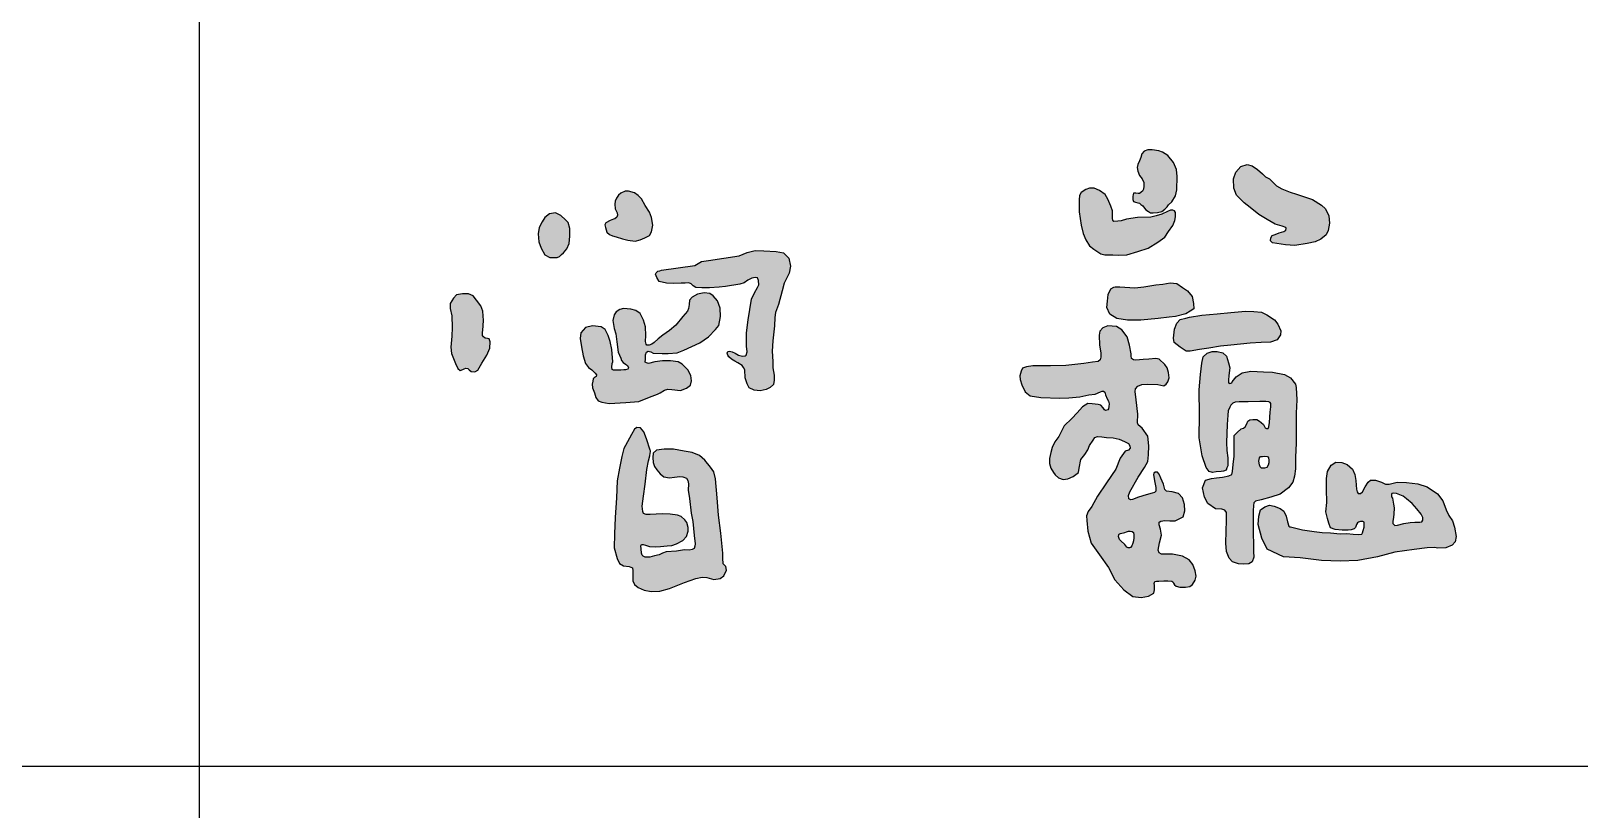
# Model space of a CAD drawing. Extents: x -427546 to -314919, y 698702 to 968782.
# Drawn here: x -356256 to -354323, y 902993 to 903964 of the extents above; entities that cross this region are included whole.
import ezdxf

# ---------------------------------------------------------------- set-up
doc = ezdxf.new("R2010")
doc.units = 0
doc.header["$LTSCALE"] = 1000
doc.header["$MEASUREMENT"] = 0
doc.layers.get('0').update_dxf_attribs({"linetype": 'CONTINUOUS'})
doc.layers.add('PUB_TITLE', color=4, linetype='CONTINUOUS')

msp = doc.modelspace()

# ---------------------------------------------------------------- hatches: boundary and pattern name
h = msp.add_hatch(color=7)
h.paths.add_polyline_path([(-354640, 903741.9), (-354644.7, 903746.5), (-354656, 903753.9), (-354666, 903757), (-354675.9, 903760.4), (-354684.1, 903762.9), (-354694.3, 903767.1), (-354701.2, 903770.9), (-354710, 903779.4), (-354715, 903781.9), (-354718.7, 903785.6), (-354724.7, 903791.3), (-354731.6, 903795.9), (-354737.6, 903797.4), (-354745.4, 903795), (-354752, 903788), (-354754.7, 903779.6), (-354754.3, 903768.1), (-354750.9, 903759.3), (-354741.5, 903749.6), (-354733.9, 903743.9), (-354723.1, 903735.1), (-354712.8, 903728.6), (-354702.9, 903723.1), (-354693.9, 903720.4), (-354689.5, 903718.9), (-354689, 903717.5), (-354689.4, 903715.4), (-354692, 903713.8), (-354697.6, 903712), (-354702.8, 903710.1), (-354706.4, 903708.8), (-354708.3, 903705.7), (-354708.4, 903702.2), (-354706.1, 903699.6), (-354700.6, 903698.9), (-354689.9, 903697.2), (-354678.3, 903696.3), (-354662.7, 903698.7), (-354652.9, 903701), (-354645.8, 903704.1), (-354638.9, 903709.6), (-354636.6, 903714.9), (-354634.9, 903724.1), (-354635.7, 903733.2)])
h.paths.add_polyline_path([(-354835.7, 903713.9), (-354830.6, 903721.5), (-354827.9, 903727.4), (-354827.1, 903732.3), (-354827.3, 903737.4), (-354828.5, 903739.4), (-354830.3, 903740.5), (-354833.4, 903740.6), (-354837.3, 903738.8), (-354844.3, 903735.6), (-354851.4, 903733.4), (-354858, 903731.9), (-354874.6, 903731.4), (-354888.5, 903729.2), (-354895.1, 903727.1), (-354899.1, 903726.5), (-354904.3, 903726.3), (-354905.4, 903727.8), (-354905.8, 903730), (-354905.8, 903732.1), (-354905.7, 903739.5), (-354907.9, 903745.6), (-354911.5, 903754.2), (-354914.8, 903759.8), (-354922.1, 903764.8), (-354928.6, 903768.1), (-354934.6, 903768.1), (-354938.9, 903766.4), (-354944.9, 903762.5), (-354947.1, 903758.8), (-354947.5, 903753.4), (-354947.4, 903738.4), (-354946.3, 903730.1), (-354944.9, 903721.7), (-354942.5, 903711.4), (-354939.2, 903703.4), (-354934.6, 903696), (-354929.1, 903691.8), (-354920.4, 903685.8), (-354915.3, 903684.5), (-354905.4, 903684.5), (-354898.2, 903684.1), (-354888, 903684.6), (-354874.2, 903688.7), (-354861.1, 903693), (-354849.3, 903700.3), (-354840.5, 903706.7)])
h.paths.add_polyline_path([(-354825.6, 903766), (-354825, 903782.6), (-354825.8, 903791.3), (-354829.6, 903799.9), (-354836.9, 903808.6), (-354843.5, 903812.8), (-354847.9, 903814.7), (-354856.4, 903815.9), (-354861.5, 903815.7), (-354866.4, 903814.1), (-354869, 903810.7), (-354870.3, 903806.2), (-354872, 903801.9), (-354874.3, 903797.4), (-354875, 903793.8), (-354874.2, 903789.2), (-354871.9, 903783.9), (-354868.9, 903779.4), (-354866.9, 903775), (-354866.5, 903770.3), (-354867.3, 903766.6), (-354868.5, 903764.2), (-354872.1, 903761.2), (-354873.8, 903761.2), (-354876.6, 903761.7), (-354879.6, 903761.5), (-354879.9, 903760), (-354880.5, 903757.4), (-354880.3, 903753.6), (-354879.4, 903751.2), (-354876.9, 903750.4), (-354874.2, 903749.6), (-354872, 903749), (-354870.3, 903747.7), (-354868, 903745.7), (-354865.9, 903743), (-354864.2, 903740.7), (-354860.9, 903738.6), (-354858.4, 903737.1), (-354855, 903737.1), (-354849.7, 903737.5), (-354844.4, 903738.6), (-354840.6, 903741.6), (-354837.6, 903744.6), (-354836.1, 903746.9), (-354831.9, 903750.7), (-354827, 903758.5)])
h.paths.add_polyline_path([(-354699.2, 903598.3), (-354703.5, 903603.6), (-354713.2, 903609.7), (-354719.7, 903613), (-354729.2, 903614.1), (-354739.8, 903614.5), (-354758, 903612.7), (-354775, 903610.9), (-354794.3, 903609.5), (-354809.5, 903606.9), (-354814.4, 903605.5), (-354821.4, 903603.9), (-354825.5, 903599.3), (-354828.6, 903591.8), (-354829.8, 903580.8), (-354828.8, 903575.1), (-354821.4, 903569.3), (-354814, 903564.6), (-354808.7, 903564.2), (-354797.1, 903566.3), (-354785.7, 903568.2), (-354770.9, 903570.8), (-354758.2, 903571.9), (-354733.9, 903574.2), (-354720.3, 903575.1), (-354708.6, 903575.8), (-354700.2, 903578.5), (-354696, 903584.7), (-354695.6, 903589.6)])
h.paths.add_polyline_path([(-354806.3, 903632.8), (-354812.3, 903639.8), (-354818.5, 903643.9), (-354825.7, 903648.8), (-354833.9, 903649.8), (-354843, 903648), (-354851.7, 903647.3), (-354866.7, 903644.7), (-354878.1, 903643.4), (-354896.7, 903644.8), (-354902.3, 903644.7), (-354904.1, 903644.2), (-354908, 903642.4), (-354911.3, 903635.2), (-354912.1, 903626.7), (-354912.9, 903618.9), (-354909.3, 903610.4), (-354900.5, 903605), (-354887.1, 903602.9), (-354870.3, 903603.2), (-354848.7, 903605), (-354835.2, 903606.8), (-354827, 903607.6), (-354814.1, 903611.2), (-354808.7, 903614.3), (-354804.3, 903617.4), (-354804.5, 903624.1)])
h.paths.add_polyline_path([(-354877.1, 903517.2), (-354874.2, 903520.7), (-354869.1, 903522.6), (-354862.2, 903523.2), (-354849.4, 903522.6), (-354841.6, 903521.3), (-354839, 903523.1), (-354836.6, 903526.3), (-354835.1, 903531.3), (-354835.9, 903537.8), (-354837.7, 903543.8), (-354840.3, 903547.7), (-354847.5, 903554.6), (-354851.9, 903555.2), (-354860.5, 903554.5), (-354867.7, 903554), (-354876.5, 903553.2), (-354879.5, 903553.6), (-354882, 903555.4), (-354882.4, 903558.4), (-354882.7, 903560.9), (-354884.5, 903572.1), (-354887.7, 903582.4), (-354894.1, 903591.1), (-354901, 903595), (-354911.8, 903595.9), (-354917.8, 903593.4), (-354921.7, 903589.3), (-354922.6, 903584.5), (-354921.9, 903572.1), (-354920.3, 903562.2), (-354920.2, 903557), (-354921.2, 903553.4), (-354923.9, 903551.6), (-354930.7, 903550.6), (-354941.8, 903549.2), (-354964, 903546.7), (-354983.4, 903546.3), (-354992.9, 903546), (-355005.3, 903546.3), (-355013.3, 903545), (-355018.2, 903543), (-355020, 903539.6), (-355021.5, 903533.6), (-355021, 903529.1), (-355018.9, 903522.5), (-355014.7, 903513.8), (-355008.6, 903508.5), (-354995.4, 903506.7), (-354971.4, 903505.7), (-354960.4, 903506.1), (-354946.7, 903507.3), (-354935.4, 903509.8), (-354927.4, 903510.8), (-354920.7, 903513.5), (-354918.6, 903514.4), (-354917, 903514.4), (-354915.4, 903513.1), (-354914.5, 903510), (-354912.5, 903505), (-354910.7, 903501.9), (-354910, 903498.6), (-354910.3, 903495.3), (-354910.6, 903492.4), (-354911.8, 903491), (-354914.6, 903490.5), (-354915.8, 903491.1), (-354917.5, 903493.5), (-354920.3, 903496.8), (-354923.5, 903498), (-354931.1, 903498.7), (-354936.4, 903499), (-354943.1, 903495.1), (-354950.1, 903487.5), (-354956.7, 903480.3), (-354966.3, 903471), (-354972.9, 903457.9), (-354977.6, 903451.2), (-354981.1, 903444.2), (-354982.9, 903437.7), (-354984.6, 903430.5), (-354984.3, 903424.1), (-354982.9, 903418.3), (-354979.6, 903413.1), (-354977.2, 903410.1), (-354973.2, 903406.3), (-354967.4, 903404.2), (-354961.6, 903405.2), (-354955, 903408.1), (-354948.4, 903413), (-354947.3, 903418.3), (-354945.2, 903429.1), (-354940.5, 903435.3), (-354936.8, 903441.4), (-354934.4, 903446.5), (-354930.1, 903453.5), (-354927.9, 903456.7), (-354924.4, 903457.9), (-354919.1, 903457.5), (-354913.3, 903456.6), (-354905.1, 903456.2), (-354897.5, 903454.4), (-354890.9, 903451.8), (-354885.9, 903449), (-354884.1, 903446.4), (-354883.9, 903443.4), (-354886, 903440.9), (-354889.8, 903439.6), (-354896.2, 903431), (-354901.6, 903417), (-354913.4, 903400.2), (-354924.5, 903383.3), (-354931.7, 903370.6), (-354936.3, 903364.1), (-354938.3, 903358.8), (-354937.8, 903353), (-354936.5, 903339.6), (-354932.5, 903324.9), (-354922.1, 903310.3), (-354910.8, 903294.4), (-354902.9, 903279.1), (-354891.6, 903266.3), (-354880.6, 903258.2), (-354869.9, 903256.7), (-354860.9, 903258.5), (-354854.2, 903262.4), (-354853.3, 903266.4), (-354853.3, 903272.1), (-354853.7, 903274.5), (-354852.8, 903276.7), (-354850.9, 903277.1), (-354847.9, 903277.3), (-354841.6, 903277.7), (-354836.7, 903277.7), (-354831.6, 903277.3), (-354830.5, 903276.5), (-354829.7, 903274.8), (-354828.3, 903272.5), (-354826.5, 903271.2), (-354821.7, 903269.7), (-354814.6, 903269.6), (-354809.1, 903270.7), (-354805.9, 903273.3), (-354802.6, 903278.6), (-354801.3, 903283.5), (-354802.6, 903290.2), (-354805.5, 903298), (-354810, 903303.9), (-354818.4, 903308.6), (-354831, 903311), (-354844.7, 903311.1), (-354847.7, 903312.6), (-354848.6, 903316), (-354847.2, 903325.1), (-354844.6, 903334.7), (-354846, 903342.3), (-354847.4, 903347.6), (-354847.7, 903350.8), (-354845.6, 903352.2), (-354840.3, 903353), (-354834.1, 903352.7), (-354827.6, 903352.6), (-354817.5, 903357.7), (-354815.7, 903365.2), (-354816, 903372.8), (-354818.3, 903381.1), (-354823.5, 903386.8), (-354831.3, 903388.9), (-354838.4, 903389.6), (-354840.4, 903391.9), (-354842, 903398.3), (-354845.5, 903405.8), (-354847.6, 903410.9), (-354849.6, 903413.4), (-354852.7, 903413.4), (-354854.3, 903412.2), (-354854.5, 903410.1), (-354853, 903400.5), (-354851.8, 903394.1), (-354851.8, 903389.8), (-354853.3, 903387.9), (-354856.4, 903387.3), (-354863.9, 903385), (-354873.2, 903382.2), (-354880.8, 903379.1), (-354883.1, 903378.8), (-354885.3, 903380), (-354885.7, 903384.2), (-354884.1, 903388.9), (-354873.8, 903407.2), (-354865.7, 903419), (-354861.5, 903426.6), (-354860.8, 903434.9), (-354860.6, 903446.4), (-354861.9, 903458.3), (-354868.6, 903468.3), (-354873.9, 903472.5), (-354874.6, 903475), (-354874.3, 903485.9), (-354876.4, 903503.6), (-354877.4, 903514)])
h.paths.add_polyline_path([(-354890.6, 903322.9), (-354888, 903319.7), (-354886.2, 903318.7), (-354884.7, 903318.8), (-354883.5, 903319.5), (-354881.5, 903321.5), (-354880.3, 903324.7), (-354879.7, 903327.8), (-354879.1, 903331.5), (-354879.2, 903335.2), (-354879.8, 903337.9), (-354881.1, 903339.2), (-354883.6, 903339.8), (-354885.9, 903339.6), (-354888.2, 903339), (-354890.6, 903338.1), (-354895.8, 903336.7), (-354896.5, 903336.5), (-354897.3, 903336.2), (-354897.9, 903335.1), (-354898.2, 903333), (-354897.2, 903329.4), (-354895.6, 903327.8)], flags=16)
h.paths.add_polyline_path([(-354676.7, 903469), (-354676.4, 903487.2), (-354675.6, 903503.5), (-354676.5, 903518.9), (-354677.3, 903523.4), (-354683.8, 903531.1), (-354691.2, 903535.3), (-354706, 903538.1), (-354717.1, 903538.7), (-354733.3, 903539.5), (-354744.1, 903537.5), (-354751.5, 903532.3), (-354756.4, 903526), (-354757, 903524.7), (-354758, 903524.4), (-354760.1, 903524.2), (-354761, 903525.4), (-354761, 903528.3), (-354760.5, 903533.9), (-354759.5, 903543.5), (-354760.9, 903549.8), (-354763.6, 903558), (-354768, 903562.5), (-354775.1, 903564.1), (-354781.4, 903563.9), (-354787.7, 903562), (-354792.7, 903557.5), (-354794.1, 903549.4), (-354795.8, 903535.4), (-354797.7, 903516.1), (-354797.2, 903484.9), (-354797.5, 903456.4), (-354793.7, 903433.8), (-354788.8, 903419.3), (-354785.3, 903414.1), (-354780.8, 903412.9), (-354776.3, 903413.9), (-354770.1, 903414), (-354767.1, 903414.6), (-354764, 903415.9), (-354762.9, 903418.7), (-354761.8, 903421.1), (-354761.8, 903425.1), (-354762, 903431.1), (-354762.9, 903440.4), (-354763.7, 903450.5), (-354763.2, 903461.7), (-354762.6, 903472.8), (-354761.8, 903484.3), (-354761.5, 903489.8), (-354759.5, 903494.7), (-354758.2, 903496.9), (-354755.4, 903499.3), (-354752.8, 903500.7), (-354747.8, 903501.2), (-354736.5, 903501.2), (-354721.9, 903501.5), (-354714.2, 903501.6), (-354710.7, 903501), (-354708.9, 903500.3), (-354708.3, 903499.2), (-354708.3, 903494.9), (-354709.1, 903488.1), (-354709.9, 903475.5), (-354710.6, 903469.8), (-354711.3, 903467.9), (-354713.4, 903467.8), (-354715.1, 903468.5), (-354716.2, 903470.5), (-354717.5, 903472.7), (-354720.2, 903475.2), (-354722.5, 903477.1), (-354725.6, 903478.9), (-354728.5, 903479.3), (-354730.5, 903479.1), (-354734.4, 903478.5), (-354736.8, 903476.9), (-354738.1, 903473.5), (-354740.3, 903469.8), (-354742.3, 903468.2), (-354745, 903467.3), (-354750.3, 903462.9), (-354753.8, 903459.3), (-354754, 903446.5), (-354753.8, 903433.2), (-354755, 903423.1), (-354756, 903414.2), (-354756.8, 903410.5), (-354760.4, 903408.7), (-354768.5, 903406.9), (-354776, 903406.4), (-354782.3, 903405.4), (-354789.7, 903403.2), (-354793.4, 903393.7), (-354790.8, 903382), (-354786.9, 903374.4), (-354777.2, 903367.6), (-354769.2, 903367), (-354765.7, 903365.8), (-354763.5, 903363), (-354763.4, 903359), (-354763.4, 903352.9), (-354764, 903339.8), (-354764.2, 903324.6), (-354763.7, 903314.5), (-354760.1, 903306.1), (-354756, 903301.3), (-354748.6, 903298.8), (-354742, 903298.4), (-354735.8, 903298.9), (-354731.5, 903301.4), (-354729.5, 903307.1), (-354729.9, 903314.1), (-354729.9, 903325), (-354730.1, 903335), (-354730.2, 903355.5), (-354730.2, 903364.9), (-354729.9, 903371.9), (-354729.2, 903375.2), (-354727.1, 903377), (-354720.1, 903378.6), (-354708.1, 903382.2), (-354696.6, 903385.9), (-354686.2, 903393.6), (-354680.7, 903400.8), (-354678.7, 903408.4), (-354677.5, 903417.5), (-354677.3, 903431.9), (-354676.6, 903449.6)])
h.paths.add_polyline_path([(-354712.2, 903432.8), (-354711.1, 903431.1), (-354710.8, 903428.2), (-354710.8, 903425), (-354711.6, 903421.9), (-354713.1, 903419.3), (-354716, 903418.5), (-354719.7, 903418.5), (-354721.6, 903420), (-354722.4, 903422.6), (-354723, 903427.1), (-354722.3, 903431.1), (-354721.2, 903433), (-354718.6, 903433.1), (-354716, 903433.4)], flags=16)
h.paths.add_polyline_path([(-354493.5, 903377.5), (-354500.2, 903386.5), (-354512.9, 903394.9), (-354524.5, 903398.9), (-354538.6, 903400.6), (-354550.6, 903400.7), (-354560.3, 903398.5), (-354564.8, 903398.3), (-354570.1, 903400.8), (-354577.3, 903403.5), (-354583.7, 903403.4), (-354586.8, 903401), (-354590.4, 903395), (-354593.7, 903389), (-354596.4, 903386.8), (-354599.1, 903386.9), (-354600.5, 903389), (-354601.2, 903392.2), (-354601.6, 903397), (-354602.1, 903403.1), (-354603.4, 903410.5), (-354606.3, 903416.9), (-354612.9, 903422.8), (-354619.4, 903425.6), (-354627.1, 903425.9), (-354632.8, 903421.9), (-354637.3, 903414.2), (-354638.6, 903405.5), (-354638.6, 903392), (-354638.4, 903375.3), (-354639.3, 903363.9), (-354637.6, 903355.6), (-354635.8, 903349.5), (-354633.7, 903343.9), (-354627.8, 903341.8), (-354619.2, 903341.1), (-354611.6, 903341), (-354607.7, 903341.3), (-354604.2, 903342.8), (-354602.4, 903344.2), (-354601.1, 903348), (-354600.1, 903350), (-354598.8, 903351), (-354596, 903351.9), (-354593.2, 903351.7), (-354591.8, 903351), (-354591.5, 903347.6), (-354591.7, 903344.7), (-354592.7, 903340.6), (-354593.7, 903337.6), (-354594.6, 903336.1), (-354598.6, 903335.6), (-354605.2, 903336.1), (-354613.3, 903336.9), (-354621.6, 903336.5), (-354633.5, 903337.5), (-354644.2, 903337.9), (-354654.1, 903339.1), (-354668.7, 903341.4), (-354683.8, 903345.1), (-354684.6, 903345.2), (-354685.7, 903345.9), (-354687.3, 903351.3), (-354688.9, 903358.6), (-354691.9, 903364.7), (-354696.6, 903367.8), (-354703.9, 903370.8), (-354709.8, 903372), (-354715.8, 903370), (-354721, 903366.3), (-354723.1, 903358.4), (-354724.1, 903348), (-354719.5, 903331), (-354712.6, 903317.3), (-354692.4, 903307.8), (-354671.5, 903306.2), (-354644.8, 903303), (-354621.7, 903302.3), (-354599.5, 903303), (-354575, 903307.5), (-354553.2, 903313.4), (-354529, 903316.6), (-354513, 903318.7), (-354503.8, 903319.1), (-354499.6, 903318.3), (-354489.5, 903319), (-354481.7, 903322.1), (-354478, 903326.3), (-354476.9, 903333), (-354478.7, 903344.6), (-354481.5, 903352.4), (-354486, 903359.3), (-354489.3, 903366.4)])
h.paths.add_polyline_path([(-354557.5, 903382.7), (-354557.6, 903385.4), (-354557.2, 903386.9), (-354555.1, 903387.3), (-354551.1, 903386.6), (-354546.9, 903385.1), (-354543.1, 903383.3), (-354538.6, 903380.2), (-354531.9, 903374.4), (-354525.8, 903367.7), (-354520.6, 903361.1), (-354518.5, 903356.9), (-354518.3, 903353.6), (-354519.7, 903351.5), (-354522.2, 903351), (-354528.2, 903350.9), (-354534.1, 903350.4), (-354542.1, 903349.4), (-354550, 903347.3), (-354553.2, 903346.6), (-354555.7, 903349.3), (-354555.7, 903351.8), (-354554.8, 903357.1), (-354554.4, 903361), (-354554.1, 903368.8), (-354554.8, 903373.6), (-354556.4, 903380.8)], flags=16)
h = msp.add_hatch(color=7)
h.paths.add_polyline_path([(-355407.7, 903419.5), (-355414.6, 903428.4), (-355421.3, 903434.1), (-355430.6, 903437.9), (-355440.6, 903439.6), (-355454, 903441.9), (-355465.7, 903442.2), (-355475.3, 903440.9), (-355479.2, 903436.9), (-355479.8, 903431.6), (-355479.2, 903425.5), (-355477.5, 903420.5), (-355474.7, 903416.4), (-355470.6, 903411.2), (-355465.9, 903407.4), (-355459, 903406.1), (-355452.6, 903407.1), (-355445.9, 903407.8), (-355442.1, 903407.5), (-355437.6, 903405.8), (-355436, 903403.1), (-355435.2, 903398.6), (-355435.6, 903390.9), (-355434.1, 903380.5), (-355431.7, 903362.1), (-355429.9, 903351.6), (-355427.9, 903334.4), (-355426.9, 903323.9), (-355427.2, 903320.9), (-355428.2, 903318), (-355430.4, 903316.6), (-355434.4, 903315.9), (-355440.3, 903316.2), (-355450.3, 903314.8), (-355463, 903313.8), (-355467.7, 903312.1), (-355471.7, 903310), (-355477.6, 903308.7), (-355483.5, 903307.3), (-355489.2, 903307.2), (-355491.7, 903308.5), (-355492.8, 903309.8), (-355493.9, 903312.4), (-355494.4, 903317.7), (-355494.6, 903321.5), (-355493.7, 903322.9), (-355491.9, 903323.2), (-355488.7, 903322.1), (-355483.8, 903320.7), (-355476.8, 903320.3), (-355470.3, 903320.7), (-355461.8, 903321.4), (-355455.9, 903321.9), (-355450, 903323.9), (-355442.4, 903328.2), (-355437.8, 903333.2), (-355435.4, 903339.6), (-355435.5, 903344.2), (-355437.3, 903350.7), (-355439.6, 903353.9), (-355444.4, 903357.8), (-355449, 903359.7), (-355458, 903360.9), (-355468.2, 903361.3), (-355483, 903360.4), (-355488.2, 903360.7), (-355491.2, 903361.8), (-355492.2, 903364.1), (-355492.9, 903370.7), (-355491.2, 903383.5), (-355489.3, 903398.5), (-355487.2, 903416.5), (-355485.2, 903427.3), (-355483.5, 903433.7), (-355482.8, 903437), (-355482.4, 903438.9), (-355482.6, 903440), (-355482.8, 903440.9), (-355487.5, 903454.9), (-355490.8, 903463.7), (-355495.2, 903468.5), (-355499.8, 903469.2), (-355502.6, 903467), (-355506.1, 903460.2), (-355513.6, 903446.5), (-355515.7, 903442.7), (-355518.5, 903433), (-355521.1, 903418.3), (-355524, 903402.4), (-355525.1, 903381.3), (-355526.5, 903356.9), (-355527.5, 903336.4), (-355527.8, 903318.8), (-355524.2, 903305.7), (-355521.2, 903299.3), (-355516.2, 903296.3), (-355509.1, 903295.6), (-355505.2, 903293.9), (-355504.5, 903290.3), (-355504.7, 903285.4), (-355504.7, 903277.8), (-355502.7, 903273.1), (-355497.8, 903269.2), (-355490.5, 903266.1), (-355481.8, 903264.2), (-355470.9, 903264.8), (-355458.7, 903268.3), (-355440, 903275.8), (-355425.9, 903280.6), (-355418, 903282.3), (-355412.3, 903281.7), (-355403.4, 903279.2), (-355395.7, 903280.7), (-355390.9, 903283.8), (-355387.6, 903291), (-355388.6, 903295.4), (-355391.7, 903299), (-355392.3, 903306.1), (-355392.3, 903312.4), (-355394.8, 903337.1), (-355397.8, 903359.8), (-355399.2, 903381.5), (-355401.5, 903405.1), (-355403.5, 903413.8)])
h.paths.add_polyline_path([(-355432.1, 903534.2), (-355435.8, 903540.9), (-355443.1, 903548.3), (-355448.2, 903550.9), (-355457.8, 903552.3), (-355467.5, 903552.5), (-355477, 903551.2), (-355485, 903549.2), (-355487.4, 903549.7), (-355489.2, 903550.5), (-355488.9, 903554.5), (-355488.8, 903559.9), (-355487.6, 903563.3), (-355485.5, 903564.3), (-355482.2, 903563.7), (-355479.2, 903562), (-355468, 903561.4), (-355460.5, 903561.3), (-355449.4, 903562.3), (-355440.8, 903565.7), (-355421.1, 903574.9), (-355410.2, 903582.5), (-355401.3, 903591.5), (-355397.1, 903596.6), (-355395, 903607.8), (-355395.7, 903618.1), (-355399, 903627.2), (-355404.2, 903633.3), (-355408.7, 903636.2), (-355415.5, 903637.1), (-355424, 903635.5), (-355430.7, 903631.8), (-355433.7, 903628), (-355434.5, 903622.6), (-355435.1, 903617.7), (-355436.2, 903614.2), (-355442.3, 903607.7), (-355450.9, 903596.7), (-355458.7, 903590.1), (-355467.3, 903584.4), (-355473.2, 903579.6), (-355477.9, 903575.4), (-355481.1, 903573.3), (-355484.4, 903572.1), (-355487.2, 903572.1), (-355487.9, 903573.1), (-355488.7, 903576.6), (-355488.4, 903583.8), (-355488.9, 903594.6), (-355491.4, 903603), (-355495.4, 903611.3), (-355501, 903615), (-355507.2, 903617), (-355516.2, 903617.7), (-355520.7, 903616.3), (-355525.3, 903613.6), (-355527.8, 903609.9), (-355529.4, 903602.6), (-355527.9, 903592.9), (-355525.8, 903585.9), (-355524.7, 903576.1), (-355522.8, 903563.3), (-355519.7, 903555.5), (-355518.6, 903552.6), (-355516.5, 903550.3), (-355513.7, 903548.1), (-355511.2, 903546.4), (-355510.1, 903543.6), (-355511, 903542.1), (-355513.6, 903541.2), (-355515.8, 903540.9), (-355519.7, 903540.7), (-355525, 903540.5), (-355528.7, 903540.6), (-355530.6, 903541.6), (-355530.8, 903544.4), (-355530.3, 903548.9), (-355529.8, 903551), (-355530.9, 903566.5), (-355533.1, 903576.4), (-355535.5, 903583.9), (-355539.3, 903591.3), (-355544, 903594.6), (-355554.9, 903596), (-355563.6, 903593.8), (-355569.6, 903587.5), (-355570.5, 903580.1), (-355568.9, 903569.7), (-355566.7, 903558.5), (-355563.8, 903549), (-355559.8, 903544.1), (-355556, 903540.9), (-355551.6, 903536.9), (-355549.8, 903534.8), (-355550.6, 903532.6), (-355553, 903531.1), (-355554.2, 903529.7), (-355554.6, 903527.1), (-355555.2, 903523.2), (-355555.1, 903518.8), (-355552.7, 903512.5), (-355550.9, 903506.4), (-355548.1, 903502.2), (-355543.4, 903500.7), (-355534, 903498.9), (-355513.4, 903500.5), (-355497.1, 903501.7), (-355484, 903506.9), (-355473.9, 903510.8), (-355470.5, 903512.5), (-355465.3, 903515.7), (-355460.9, 903517), (-355455.9, 903516.6), (-355445, 903515.5), (-355437.6, 903518.1), (-355432.7, 903521.9), (-355431.6, 903527.3)])
h.paths.add_polyline_path([(-355307.9, 903670.7), (-355309.9, 903680.6), (-355316.6, 903687), (-355325.5, 903688.9), (-355341.1, 903689.8), (-355351.9, 903690), (-355362, 903687.7), (-355371.7, 903683.4), (-355410.2, 903677.5), (-355418.9, 903676.5), (-355427.4, 903671.2), (-355468.8, 903665.4), (-355470.8, 903664.8), (-355473.5, 903664.1), (-355475.7, 903662.2), (-355476.4, 903660.5), (-355474.6, 903656.3), (-355471.7, 903651.4), (-355462.6, 903649.5), (-355453.8, 903648.8), (-355444.5, 903649.1), (-355439.2, 903649.3), (-355434.6, 903649.7), (-355431.7, 903648.5), (-355429.3, 903645.9), (-355426.1, 903643.7), (-355418.3, 903643.3), (-355409, 903643.3), (-355396.8, 903644.1), (-355389.1, 903645.2), (-355371.1, 903647.9), (-355365.5, 903649.8), (-355360.9, 903653.1), (-355356.1, 903655.6), (-355351.8, 903656.2), (-355349.2, 903655.8), (-355347.7, 903652.6), (-355347.4, 903647.3), (-355348.8, 903644), (-355352.8, 903637.4), (-355356.6, 903629.3), (-355360.5, 903603.7), (-355362.8, 903587.4), (-355362.7, 903570.8), (-355361.8, 903563.4), (-355363.2, 903559.4), (-355364.3, 903558.4), (-355367.6, 903558.2), (-355372.6, 903559.6), (-355377, 903561.8), (-355380.6, 903563.4), (-355384, 903564.3), (-355386.1, 903563.8), (-355386.7, 903562), (-355386.2, 903559.6), (-355384.6, 903557.4), (-355381.4, 903554.4), (-355377.5, 903551.9), (-355373.4, 903550), (-355368, 903546.6), (-355366.3, 903544.1), (-355364.9, 903541), (-355364.5, 903531.3), (-355362.1, 903523.7), (-355359.2, 903518.7), (-355353.2, 903515.8), (-355345.8, 903515), (-355338.1, 903516.6), (-355333.1, 903518.9), (-355329, 903522.6), (-355328, 903528.1), (-355328, 903534.3), (-355329.7, 903543.7), (-355330, 903551.7), (-355330.5, 903564.2), (-355329.7, 903577.2), (-355327.7, 903596.2), (-355327.2, 903606.4), (-355326.4, 903612.8), (-355322.7, 903622.7), (-355318, 903639.7), (-355315.7, 903649.2), (-355309.5, 903661.6)])
h.paths.add_polyline_path([(-355479.8, 903721.7), (-355481.4, 903731.1), (-355483.9, 903738.1), (-355489.4, 903746.2), (-355493.7, 903754.7), (-355497.9, 903758.8), (-355502.6, 903762), (-355510.1, 903764.2), (-355514.1, 903764.2), (-355519.5, 903761.8), (-355522.4, 903759.3), (-355525, 903755.6), (-355526.8, 903751.7), (-355527.3, 903747.9), (-355526.6, 903742.3), (-355524.3, 903737.1), (-355523.9, 903734), (-355524.8, 903731.6), (-355527.3, 903729.8), (-355528.9, 903729.1), (-355533, 903727.6), (-355538.2, 903724.7), (-355539.8, 903722.1), (-355538.8, 903718.7), (-355537, 903713.1), (-355533.8, 903710), (-355530.2, 903708.4), (-355525.5, 903707.3), (-355517.5, 903704.8), (-355510.7, 903703.1), (-355501.8, 903701.8), (-355495.3, 903703.3), (-355489.6, 903705.8), (-355483.7, 903708.9), (-355481.5, 903713.5)])
h.paths.add_polyline_path([(-355583.3, 903708), (-355583.1, 903717.4), (-355585.3, 903725.2), (-355588.8, 903728.4), (-355594.5, 903733.9), (-355601.2, 903736.9), (-355608.5, 903736), (-355614.7, 903731.4), (-355617.7, 903725.9), (-355621.6, 903718.8), (-355623, 903711), (-355621.8, 903700.7), (-355618.9, 903692.9), (-355614.7, 903684.8), (-355608.3, 903681.2), (-355599.1, 903681.5), (-355596, 903682.7), (-355593.5, 903685.1), (-355591.4, 903687), (-355587, 903692.2), (-355584, 903698.8)])
h.paths.add_polyline_path([(-355691.1, 903582.1), (-355692.2, 903583.8), (-355692.2, 903588.1), (-355692, 903590.2), (-355691, 903602.7), (-355692, 903614.3), (-355694.4, 903620.8), (-355699.7, 903628.2), (-355704, 903633.5), (-355709.7, 903636.1), (-355717.1, 903636.1), (-355724.6, 903634.7), (-355728.7, 903630.6), (-355732.8, 903623.9), (-355732.6, 903617.6), (-355730.4, 903608.4), (-355730, 903594.1), (-355730.8, 903583.3), (-355731.8, 903569.6), (-355731, 903561.7), (-355726.1, 903549), (-355723.2, 903542.9), (-355720, 903540.3), (-355716.8, 903541.6), (-355715.1, 903542.5), (-355713.2, 903543), (-355710.6, 903542.8), (-355708.9, 903541), (-355706.5, 903539), (-355701.8, 903538.6), (-355698.2, 903540.8), (-355693, 903549.3), (-355687.1, 903559.6), (-355683.3, 903568), (-355682.9, 903576.1), (-355684.1, 903580), (-355686.1, 903580.4), (-355688.9, 903580.8)])

# ---------------------------------------------------------------- linework, layer by layer
for points in [[(-354831.9, 903750.7), (-354827, 903758.5), (-354825.6, 903766), (-354825, 903782.6), (-354825.8, 903791.3), (-354829.6, 903799.9), (-354836.9, 903808.6), (-354843.5, 903812.8), (-354847.9, 903814.7), (-354856.4, 903815.9), (-354861.5, 903815.7), (-354866.4, 903814.1), (-354869, 903810.7), (-354870.3, 903806.2), (-354872, 903801.9), (-354874.3, 903797.4), (-354875, 903793.8), (-354874.2, 903789.2), (-354871.9, 903783.9), (-354868.9, 903779.4), (-354866.9, 903775), (-354866.5, 903770.3), (-354867.3, 903766.6), (-354868.5, 903764.2), (-354872.1, 903761.2), (-354873.8, 903761.2), (-354876.6, 903761.7), (-354879.6, 903761.5), (-354879.9, 903760), (-354880.5, 903757.4), (-354880.3, 903753.6), (-354879.4, 903751.2), (-354876.9, 903750.4), (-354874.2, 903749.6), (-354872, 903749), (-354870.3, 903747.7), (-354868, 903745.7), (-354865.9, 903743), (-354864.2, 903740.7), (-354860.9, 903738.6), (-354858.4, 903737.1), (-354855, 903737.1), (-354849.7, 903737.5), (-354844.4, 903738.6), (-354840.6, 903741.6), (-354837.6, 903744.6), (-354836.1, 903746.9)], [(-354710, 903779.4), (-354701.2, 903770.9), (-354694.3, 903767.1), (-354684.1, 903762.9), (-354675.9, 903760.4), (-354666, 903757), (-354656, 903753.9), (-354644.7, 903746.5), (-354640, 903741.9), (-354635.7, 903733.2), (-354634.9, 903724.1), (-354636.6, 903714.9), (-354638.9, 903709.6), (-354645.8, 903704.1), (-354652.9, 903701), (-354662.7, 903698.7), (-354678.3, 903696.3), (-354689.9, 903697.2), (-354700.6, 903698.9), (-354706.1, 903699.6), (-354708.4, 903702.2), (-354708.3, 903705.7), (-354706.4, 903708.8), (-354702.8, 903710.1), (-354697.6, 903712), (-354692, 903713.8), (-354689.4, 903715.4), (-354689, 903717.5), (-354689.5, 903718.9), (-354693.9, 903720.4), (-354702.9, 903723.1), (-354712.8, 903728.6), (-354723.1, 903735.1), (-354733.9, 903743.9), (-354741.5, 903749.6), (-354750.9, 903759.3), (-354754.3, 903768.1), (-354754.7, 903779.6), (-354752, 903788), (-354745.4, 903795), (-354737.6, 903797.4), (-354731.6, 903795.9), (-354724.7, 903791.3), (-354718.7, 903785.6), (-354715, 903781.9)], [(-354905.8, 903732.1), (-354905.7, 903739.5), (-354907.9, 903745.6), (-354911.5, 903754.2), (-354914.8, 903759.8), (-354922.1, 903764.8), (-354928.6, 903768.1), (-354934.6, 903768.1), (-354938.9, 903766.4), (-354944.9, 903762.5), (-354947.1, 903758.8), (-354947.5, 903753.4), (-354947.4, 903738.4), (-354946.3, 903730.1), (-354944.9, 903721.7), (-354942.5, 903711.4), (-354939.2, 903703.4), (-354934.6, 903696), (-354929.1, 903691.8), (-354920.4, 903685.8), (-354915.3, 903684.5), (-354905.4, 903684.5), (-354898.2, 903684.1), (-354888, 903684.6), (-354874.2, 903688.7), (-354861.1, 903693), (-354849.3, 903700.3), (-354840.5, 903706.7), (-354835.7, 903713.9), (-354830.6, 903721.5), (-354827.9, 903727.4), (-354827.1, 903732.3), (-354827.3, 903737.4), (-354828.5, 903739.4), (-354830.3, 903740.5), (-354833.4, 903740.6), (-354837.3, 903738.8), (-354844.3, 903735.6), (-354851.4, 903733.4), (-354858, 903731.9), (-354874.6, 903731.4), (-354888.5, 903729.2), (-354895.1, 903727.1), (-354899.1, 903726.5), (-354904.3, 903726.3), (-354905.4, 903727.8), (-354905.8, 903730)], [(-355591.4, 903687), (-355587, 903692.2), (-355584, 903698.8), (-355583.3, 903708), (-355583.1, 903717.4), (-355585.3, 903725.2), (-355588.8, 903728.4), (-355594.5, 903733.9), (-355601.2, 903736.9), (-355608.5, 903736), (-355614.7, 903731.4), (-355617.7, 903725.9), (-355621.6, 903718.8), (-355623, 903711), (-355621.8, 903700.7), (-355618.9, 903692.9), (-355614.7, 903684.8), (-355608.3, 903681.2), (-355599.1, 903681.5), (-355596, 903682.7), (-355593.5, 903685.1)], [(-355468.8, 903665.4), (-355427.4, 903671.2), (-355418.9, 903676.5), (-355410.2, 903677.5), (-355371.7, 903683.4), (-355362, 903687.7), (-355351.9, 903690), (-355341.1, 903689.8), (-355325.5, 903688.9), (-355316.6, 903687), (-355309.9, 903680.6), (-355307.9, 903670.7), (-355309.5, 903661.6), (-355315.7, 903649.2), (-355318, 903639.7), (-355322.7, 903622.7), (-355326.4, 903612.8), (-355327.2, 903606.4), (-355327.7, 903596.2), (-355329.7, 903577.2), (-355330.5, 903564.2), (-355330, 903551.7), (-355329.7, 903543.7), (-355328, 903534.3), (-355328, 903528.1), (-355329, 903522.6), (-355333.1, 903518.9), (-355338.1, 903516.6), (-355345.8, 903515), (-355353.2, 903515.8), (-355359.2, 903518.7), (-355362.1, 903523.7), (-355364.5, 903531.3), (-355364.9, 903541), (-355366.3, 903544.1), (-355368, 903546.6), (-355373.4, 903550), (-355377.5, 903551.9), (-355381.4, 903554.4), (-355384.6, 903557.4), (-355386.2, 903559.6), (-355386.7, 903562), (-355386.1, 903563.8), (-355384, 903564.3), (-355380.6, 903563.4), (-355377, 903561.8), (-355372.6, 903559.6), (-355367.6, 903558.2), (-355364.3, 903558.4), (-355363.2, 903559.4), (-355361.8, 903563.4), (-355362.7, 903570.8), (-355362.8, 903587.4), (-355360.5, 903603.7), (-355356.6, 903629.3), (-355352.8, 903637.4), (-355348.8, 903644), (-355347.4, 903647.3), (-355347.7, 903652.6), (-355349.2, 903655.8), (-355351.8, 903656.2), (-355356.1, 903655.6), (-355360.9, 903653.1), (-355365.5, 903649.8), (-355371.1, 903647.9), (-355389.1, 903645.2), (-355396.8, 903644.1), (-355409, 903643.3), (-355418.3, 903643.3), (-355426.1, 903643.7), (-355429.3, 903645.9), (-355431.7, 903648.5), (-355434.6, 903649.7), (-355439.2, 903649.3), (-355444.5, 903649.1), (-355453.8, 903648.8), (-355462.6, 903649.5), (-355471.7, 903651.4), (-355474.6, 903656.3), (-355476.4, 903660.5), (-355475.7, 903662.2), (-355473.5, 903664.1), (-355470.8, 903664.8)], [(-354896.7, 903644.8), (-354878.1, 903643.4), (-354866.7, 903644.7), (-354851.7, 903647.3), (-354843, 903648), (-354833.9, 903649.8), (-354825.7, 903648.8), (-354818.5, 903643.9), (-354812.3, 903639.8), (-354806.3, 903632.8), (-354804.5, 903624.1), (-354804.3, 903617.4), (-354808.7, 903614.3), (-354814.1, 903611.2), (-354827, 903607.6), (-354835.2, 903606.8), (-354848.7, 903605), (-354870.3, 903603.2), (-354887.1, 903602.9), (-354900.5, 903605), (-354909.3, 903610.4), (-354912.9, 903618.9), (-354912.1, 903626.7), (-354911.3, 903635.2), (-354908, 903642.4), (-354904.1, 903644.2), (-354902.3, 903644.7)], [(-355692, 903590.2), (-355691, 903602.7), (-355692, 903614.3), (-355694.4, 903620.8), (-355699.7, 903628.2), (-355704, 903633.5), (-355709.7, 903636.1), (-355717.1, 903636.1), (-355724.6, 903634.7), (-355728.7, 903630.6), (-355732.8, 903623.9), (-355732.6, 903617.6), (-355730.4, 903608.4), (-355730, 903594.1), (-355730.8, 903583.3), (-355731.8, 903569.6), (-355731, 903561.7), (-355726.1, 903549), (-355723.2, 903542.9), (-355720, 903540.3), (-355716.8, 903541.6), (-355715.1, 903542.5), (-355713.2, 903543), (-355710.6, 903542.8), (-355708.9, 903541), (-355706.5, 903539), (-355701.8, 903538.6), (-355698.2, 903540.8), (-355693, 903549.3), (-355687.1, 903559.6), (-355683.3, 903568), (-355682.9, 903576.1), (-355684.1, 903580), (-355686.1, 903580.4), (-355688.9, 903580.8), (-355691.1, 903582.1), (-355692.2, 903583.8), (-355692.2, 903588.1)], [(-355529.8, 903551), (-355530.9, 903566.5), (-355533.1, 903576.4), (-355535.5, 903583.9), (-355539.3, 903591.3), (-355544, 903594.6), (-355554.9, 903596), (-355563.6, 903593.8), (-355569.6, 903587.5), (-355570.5, 903580.1), (-355568.9, 903569.7), (-355566.7, 903558.5), (-355563.8, 903549), (-355559.8, 903544.1), (-355556, 903540.9), (-355551.6, 903536.9), (-355549.8, 903534.8), (-355550.6, 903532.6), (-355553, 903531.1), (-355554.2, 903529.7), (-355554.6, 903527.1), (-355555.2, 903523.2), (-355555.1, 903518.8), (-355552.7, 903512.5), (-355550.9, 903506.4), (-355548.1, 903502.2), (-355543.4, 903500.7), (-355534, 903498.9), (-355513.4, 903500.5), (-355497.1, 903501.7), (-355484, 903506.9), (-355473.9, 903510.8), (-355470.5, 903512.5), (-355465.3, 903515.7), (-355460.9, 903517), (-355455.9, 903516.6), (-355445, 903515.5), (-355437.6, 903518.1), (-355432.7, 903521.9), (-355431.6, 903527.3), (-355432.1, 903534.2), (-355435.8, 903540.9), (-355443.1, 903548.3), (-355448.2, 903550.9), (-355457.8, 903552.3), (-355467.5, 903552.5), (-355477, 903551.2), (-355485, 903549.2), (-355487.4, 903549.7), (-355489.2, 903550.5), (-355488.9, 903554.5), (-355488.8, 903559.9), (-355487.6, 903563.3), (-355485.5, 903564.3), (-355482.2, 903563.7), (-355479.2, 903562), (-355468, 903561.4), (-355460.5, 903561.3), (-355449.4, 903562.3), (-355440.8, 903565.7), (-355421.1, 903574.9), (-355410.2, 903582.5), (-355401.3, 903591.5), (-355397.1, 903596.6), (-355395, 903607.8), (-355395.7, 903618.1), (-355399, 903627.2), (-355404.2, 903633.3), (-355408.7, 903636.2), (-355415.5, 903637.1), (-355424, 903635.5), (-355430.7, 903631.8), (-355433.7, 903628), (-355434.5, 903622.6), (-355435.1, 903617.7), (-355436.2, 903614.2), (-355442.3, 903607.7), (-355450.9, 903596.7), (-355458.7, 903590.1), (-355467.3, 903584.4), (-355473.2, 903579.6), (-355477.9, 903575.4), (-355481.1, 903573.3), (-355484.4, 903572.1), (-355487.2, 903572.1), (-355487.9, 903573.1), (-355488.7, 903576.6), (-355488.4, 903583.8), (-355488.9, 903594.6), (-355491.4, 903603), (-355495.4, 903611.3), (-355501, 903615), (-355507.2, 903617), (-355516.2, 903617.7), (-355520.7, 903616.3), (-355525.3, 903613.6), (-355527.8, 903609.9), (-355529.4, 903602.6), (-355527.9, 903592.9), (-355525.8, 903585.9), (-355524.7, 903576.1), (-355522.8, 903563.3), (-355519.7, 903555.5), (-355518.6, 903552.6), (-355516.5, 903550.3), (-355513.7, 903548.1), (-355511.2, 903546.4), (-355510.1, 903543.6), (-355511, 903542.1), (-355513.6, 903541.2), (-355515.8, 903540.9), (-355519.7, 903540.7), (-355525, 903540.5), (-355528.7, 903540.6), (-355530.6, 903541.6), (-355530.8, 903544.4), (-355530.3, 903548.9)], [(-354809.5, 903606.9), (-354794.3, 903609.5), (-354775, 903610.9), (-354758, 903612.7), (-354739.8, 903614.5), (-354729.2, 903614.1), (-354719.7, 903613), (-354713.2, 903609.7), (-354703.5, 903603.6), (-354699.2, 903598.3), (-354695.6, 903589.6), (-354696, 903584.7), (-354700.2, 903578.5), (-354708.6, 903575.8), (-354720.3, 903575.1), (-354733.9, 903574.2), (-354758.2, 903571.9), (-354770.9, 903570.8), (-354785.7, 903568.2), (-354797.1, 903566.3), (-354808.7, 903564.2), (-354814, 903564.6), (-354821.4, 903569.3), (-354828.8, 903575.1), (-354829.8, 903580.8), (-354828.6, 903591.8), (-354825.5, 903599.3), (-354821.4, 903603.9), (-354814.4, 903605.5)], [(-354882.7, 903560.9), (-354884.5, 903572.1), (-354887.7, 903582.4), (-354894.1, 903591.1), (-354901, 903595), (-354911.8, 903595.9), (-354917.8, 903593.4), (-354921.7, 903589.3), (-354922.6, 903584.5), (-354921.9, 903572.1), (-354920.3, 903562.2), (-354920.2, 903557), (-354921.2, 903553.4), (-354923.9, 903551.6), (-354930.7, 903550.6), (-354941.8, 903549.2), (-354964, 903546.7), (-354983.4, 903546.3), (-354992.9, 903546), (-355005.3, 903546.3), (-355013.3, 903545), (-355018.2, 903543), (-355020, 903539.6), (-355021.5, 903533.6), (-355021, 903529.1), (-355018.9, 903522.5), (-355014.7, 903513.8), (-355008.6, 903508.5), (-354995.4, 903506.7), (-354971.4, 903505.7), (-354960.4, 903506.1), (-354946.7, 903507.3), (-354935.4, 903509.8), (-354927.4, 903510.8), (-354920.7, 903513.5), (-354918.6, 903514.4), (-354917, 903514.4), (-354915.4, 903513.1), (-354914.5, 903510), (-354912.5, 903505), (-354910.7, 903501.9), (-354910, 903498.6), (-354910.3, 903495.3), (-354910.6, 903492.4), (-354911.8, 903491), (-354914.6, 903490.5), (-354915.8, 903491.1), (-354917.5, 903493.5), (-354920.3, 903496.8), (-354923.5, 903498), (-354931.1, 903498.7), (-354936.4, 903499), (-354943.1, 903495.1), (-354950.1, 903487.5), (-354956.7, 903480.3), (-354966.3, 903471), (-354972.9, 903457.9), (-354977.6, 903451.2), (-354981.1, 903444.2), (-354982.9, 903437.7), (-354984.6, 903430.5), (-354984.3, 903424.1), (-354982.9, 903418.3), (-354979.6, 903413.1), (-354977.2, 903410.1), (-354973.2, 903406.3), (-354967.4, 903404.2), (-354961.6, 903405.2), (-354955, 903408.1), (-354948.4, 903413), (-354947.3, 903418.3), (-354945.2, 903429.1), (-354940.5, 903435.3), (-354936.8, 903441.4), (-354934.4, 903446.5), (-354930.1, 903453.5), (-354927.9, 903456.7), (-354924.4, 903457.9), (-354919.1, 903457.5), (-354913.3, 903456.6), (-354905.1, 903456.2), (-354897.5, 903454.4), (-354890.9, 903451.8), (-354885.9, 903449), (-354884.1, 903446.4), (-354883.9, 903443.4), (-354886, 903440.9), (-354889.8, 903439.6), (-354896.2, 903431), (-354901.6, 903417), (-354913.4, 903400.2), (-354924.5, 903383.3), (-354931.7, 903370.6), (-354936.3, 903364.1), (-354938.3, 903358.8), (-354937.8, 903353), (-354936.5, 903339.6), (-354932.5, 903324.9), (-354922.1, 903310.3), (-354910.8, 903294.4), (-354902.9, 903279.1), (-354891.6, 903266.3), (-354880.6, 903258.2), (-354869.9, 903256.7), (-354860.9, 903258.5), (-354854.2, 903262.4), (-354853.3, 903266.4), (-354853.3, 903272.1), (-354853.7, 903274.5), (-354852.8, 903276.7), (-354850.9, 903277.1), (-354847.9, 903277.3), (-354841.6, 903277.7), (-354836.7, 903277.7), (-354831.6, 903277.3), (-354830.5, 903276.5), (-354829.7, 903274.8), (-354828.3, 903272.5), (-354826.5, 903271.2), (-354821.7, 903269.7), (-354814.6, 903269.6), (-354809.1, 903270.7), (-354805.9, 903273.3), (-354802.6, 903278.6), (-354801.3, 903283.5), (-354802.6, 903290.2), (-354805.5, 903298), (-354810, 903303.9), (-354818.4, 903308.6), (-354831, 903311), (-354844.7, 903311.1), (-354847.7, 903312.6), (-354848.6, 903316), (-354847.2, 903325.1), (-354844.6, 903334.7), (-354846, 903342.3), (-354847.4, 903347.6), (-354847.7, 903350.8), (-354845.6, 903352.2), (-354840.3, 903353), (-354834.1, 903352.7), (-354827.6, 903352.6), (-354817.5, 903357.7), (-354815.7, 903365.2), (-354816, 903372.8), (-354818.3, 903381.1), (-354823.5, 903386.8), (-354831.3, 903388.9), (-354838.4, 903389.6), (-354840.4, 903391.9), (-354842, 903398.3), (-354845.5, 903405.8), (-354847.6, 903410.9), (-354849.6, 903413.4), (-354852.7, 903413.4), (-354854.3, 903412.2), (-354854.5, 903410.1), (-354853, 903400.5), (-354851.8, 903394.1), (-354851.8, 903389.8), (-354853.3, 903387.9), (-354856.4, 903387.3), (-354863.9, 903385), (-354873.2, 903382.2), (-354880.8, 903379.1), (-354883.1, 903378.8), (-354885.3, 903380), (-354885.7, 903384.2), (-354884.1, 903388.9), (-354873.8, 903407.2), (-354865.7, 903419), (-354861.5, 903426.6), (-354860.8, 903434.9), (-354860.6, 903446.4), (-354861.9, 903458.3), (-354868.6, 903468.3), (-354873.9, 903472.5), (-354874.6, 903475), (-354874.3, 903485.9), (-354876.4, 903503.6), (-354877.4, 903514), (-354877.1, 903517.2), (-354874.2, 903520.7), (-354869.1, 903522.6), (-354862.2, 903523.2), (-354849.4, 903522.6), (-354841.6, 903521.3), (-354839, 903523.1), (-354836.6, 903526.3), (-354835.1, 903531.3), (-354835.9, 903537.8), (-354837.7, 903543.8), (-354840.3, 903547.7), (-354847.5, 903554.6), (-354851.9, 903555.2), (-354860.5, 903554.5), (-354867.7, 903554), (-354876.5, 903553.2), (-354879.5, 903553.6), (-354882, 903555.4), (-354882.4, 903558.4)], [(-354756.4, 903526), (-354751.5, 903532.3), (-354744.1, 903537.5), (-354733.3, 903539.5), (-354717.1, 903538.7), (-354706, 903538.1), (-354691.2, 903535.3), (-354683.8, 903531.1), (-354677.3, 903523.4), (-354676.5, 903518.9), (-354675.6, 903503.5), (-354676.4, 903487.2), (-354676.7, 903469), (-354676.6, 903449.6), (-354677.3, 903431.9), (-354677.5, 903417.5), (-354678.7, 903408.4), (-354680.7, 903400.8), (-354686.2, 903393.6), (-354696.6, 903385.9), (-354708.1, 903382.2), (-354720.1, 903378.6), (-354727.1, 903377), (-354729.2, 903375.2), (-354729.9, 903371.9), (-354730.2, 903364.9), (-354730.2, 903355.5), (-354730.1, 903335), (-354729.9, 903325), (-354729.9, 903314.1), (-354729.5, 903307.1), (-354731.5, 903301.4), (-354735.8, 903298.9), (-354742, 903298.4), (-354748.6, 903298.8), (-354756, 903301.3), (-354760.1, 903306.1), (-354763.7, 903314.5), (-354764.2, 903324.6), (-354764, 903339.8), (-354763.4, 903352.9), (-354763.4, 903359), (-354763.5, 903363), (-354765.7, 903365.8), (-354769.2, 903367), (-354777.2, 903367.6), (-354786.9, 903374.4), (-354790.8, 903382), (-354793.4, 903393.7), (-354789.7, 903403.2), (-354782.3, 903405.4), (-354776, 903406.4), (-354768.5, 903406.9), (-354760.4, 903408.7), (-354756.8, 903410.5), (-354756, 903414.2), (-354755, 903423.1), (-354753.8, 903433.2), (-354754, 903446.5), (-354753.8, 903459.3), (-354750.3, 903462.9), (-354745, 903467.3), (-354742.3, 903468.2), (-354740.3, 903469.8), (-354738.1, 903473.5), (-354736.8, 903476.9), (-354734.4, 903478.5), (-354730.5, 903479.1), (-354728.5, 903479.3), (-354725.6, 903478.9), (-354722.5, 903477.1), (-354720.2, 903475.2), (-354717.5, 903472.7), (-354716.2, 903470.5), (-354715.1, 903468.5), (-354713.4, 903467.8), (-354711.3, 903467.9), (-354710.6, 903469.8), (-354709.9, 903475.5), (-354709.1, 903488.1), (-354708.3, 903494.9), (-354708.3, 903499.2), (-354708.9, 903500.3), (-354710.7, 903501), (-354714.2, 903501.6), (-354721.9, 903501.5), (-354736.5, 903501.2), (-354747.8, 903501.2), (-354752.8, 903500.7), (-354755.4, 903499.3), (-354758.2, 903496.9), (-354759.5, 903494.7), (-354761.5, 903489.8), (-354761.8, 903484.3), (-354762.6, 903472.8), (-354763.2, 903461.7), (-354763.7, 903450.5), (-354762.9, 903440.4), (-354762, 903431.1), (-354761.8, 903425.1), (-354761.8, 903421.1), (-354762.9, 903418.7), (-354764, 903415.9), (-354767.1, 903414.6), (-354770.1, 903414), (-354776.3, 903413.9), (-354780.8, 903412.9), (-354785.3, 903414.1), (-354788.8, 903419.3), (-354793.7, 903433.8), (-354797.5, 903456.4), (-354797.2, 903484.9), (-354797.7, 903516.1), (-354795.8, 903535.4), (-354794.1, 903549.4), (-354792.7, 903557.5), (-354787.7, 903562), (-354781.4, 903563.9), (-354775.1, 903564.1), (-354768, 903562.5), (-354763.6, 903558), (-354760.9, 903549.8), (-354759.5, 903543.5), (-354760.5, 903533.9), (-354761, 903528.3), (-354761, 903525.4), (-354760.1, 903524.2), (-354758, 903524.4), (-354757, 903524.7)], [(-355482.8, 903440.9), (-355487.5, 903454.9), (-355490.8, 903463.7), (-355495.2, 903468.5), (-355499.8, 903469.2), (-355502.6, 903467), (-355506.1, 903460.2), (-355513.6, 903446.5), (-355515.7, 903442.7), (-355518.5, 903433), (-355521.1, 903418.3), (-355524, 903402.4), (-355525.1, 903381.3), (-355526.5, 903356.9), (-355527.5, 903336.4), (-355527.8, 903318.8), (-355524.2, 903305.7), (-355521.2, 903299.3), (-355516.2, 903296.3), (-355509.1, 903295.6), (-355505.2, 903293.9), (-355504.5, 903290.3), (-355504.7, 903285.4), (-355504.7, 903277.8), (-355502.7, 903273.1), (-355497.8, 903269.2), (-355490.5, 903266.1), (-355481.8, 903264.2), (-355470.9, 903264.8), (-355458.7, 903268.3), (-355440, 903275.8), (-355425.9, 903280.6), (-355418, 903282.3), (-355412.3, 903281.7), (-355403.4, 903279.2), (-355395.7, 903280.7), (-355390.9, 903283.8), (-355387.6, 903291), (-355388.6, 903295.4), (-355391.7, 903299), (-355392.3, 903306.1), (-355392.3, 903312.4), (-355394.8, 903337.1), (-355397.8, 903359.8), (-355399.2, 903381.5), (-355401.5, 903405.1), (-355403.5, 903413.8), (-355407.7, 903419.5), (-355414.6, 903428.4), (-355421.3, 903434.1), (-355430.6, 903437.9), (-355440.6, 903439.6), (-355454, 903441.9), (-355465.7, 903442.2), (-355475.3, 903440.9), (-355479.2, 903436.9), (-355479.8, 903431.6), (-355479.2, 903425.5), (-355477.5, 903420.5), (-355474.7, 903416.4), (-355470.6, 903411.2), (-355465.9, 903407.4), (-355459, 903406.1), (-355452.6, 903407.1), (-355445.9, 903407.8), (-355442.1, 903407.5), (-355437.6, 903405.8), (-355436, 903403.1), (-355435.2, 903398.6), (-355435.6, 903390.9), (-355434.1, 903380.5), (-355431.7, 903362.1), (-355429.9, 903351.6), (-355427.9, 903334.4), (-355426.9, 903323.9), (-355427.2, 903320.9), (-355428.2, 903318), (-355430.4, 903316.6), (-355434.4, 903315.9), (-355440.3, 903316.2), (-355450.3, 903314.8), (-355463, 903313.8), (-355467.7, 903312.1), (-355471.7, 903310), (-355477.6, 903308.7), (-355483.5, 903307.3), (-355489.2, 903307.2), (-355491.7, 903308.5), (-355492.8, 903309.8), (-355493.9, 903312.4), (-355494.4, 903317.7), (-355494.6, 903321.5), (-355493.7, 903322.9), (-355491.9, 903323.2), (-355488.7, 903322.1), (-355483.8, 903320.7), (-355476.8, 903320.3), (-355470.3, 903320.7), (-355461.8, 903321.4), (-355455.9, 903321.9), (-355450, 903323.9), (-355442.4, 903328.2), (-355437.8, 903333.2), (-355435.4, 903339.6), (-355435.5, 903344.2), (-355437.3, 903350.7), (-355439.6, 903353.9), (-355444.4, 903357.8), (-355449, 903359.7), (-355458, 903360.9), (-355468.2, 903361.3), (-355483, 903360.4), (-355488.2, 903360.7), (-355491.2, 903361.8), (-355492.2, 903364.1), (-355492.9, 903370.7), (-355491.2, 903383.5), (-355489.3, 903398.5), (-355487.2, 903416.5), (-355485.2, 903427.3), (-355483.5, 903433.7), (-355482.8, 903437), (-355482.4, 903438.9), (-355482.6, 903440)], [(-354683.8, 903345.1), (-354668.7, 903341.4), (-354654.1, 903339.1), (-354644.2, 903337.9), (-354633.5, 903337.5), (-354621.6, 903336.5), (-354613.3, 903336.9), (-354605.2, 903336.1), (-354598.6, 903335.6), (-354594.6, 903336.1), (-354593.7, 903337.6), (-354592.7, 903340.6), (-354591.7, 903344.7), (-354591.5, 903347.6), (-354591.8, 903351), (-354593.2, 903351.7), (-354596, 903351.9), (-354598.8, 903351), (-354600.1, 903350), (-354601.1, 903348), (-354602.4, 903344.2), (-354604.2, 903342.8), (-354607.7, 903341.3), (-354611.6, 903341), (-354619.2, 903341.1), (-354627.8, 903341.8), (-354633.7, 903343.9), (-354635.8, 903349.5), (-354637.6, 903355.6), (-354639.3, 903363.9), (-354638.4, 903375.3), (-354638.6, 903392), (-354638.6, 903405.5), (-354637.3, 903414.2), (-354632.8, 903421.9), (-354627.1, 903425.9), (-354619.4, 903425.6), (-354612.9, 903422.8), (-354606.3, 903416.9), (-354603.4, 903410.5), (-354602.1, 903403.1), (-354601.6, 903397), (-354601.2, 903392.2), (-354600.5, 903389), (-354599.1, 903386.9), (-354596.4, 903386.8), (-354593.7, 903389), (-354590.4, 903395), (-354586.8, 903401), (-354583.7, 903403.4), (-354577.3, 903403.5), (-354570.1, 903400.8), (-354564.8, 903398.3), (-354560.3, 903398.5), (-354550.6, 903400.7), (-354538.6, 903400.6), (-354524.5, 903398.9), (-354512.9, 903394.9), (-354500.2, 903386.5), (-354493.5, 903377.5), (-354489.3, 903366.4), (-354486, 903359.3), (-354481.5, 903352.4), (-354478.7, 903344.6), (-354476.9, 903333), (-354478, 903326.3), (-354481.7, 903322.1), (-354489.5, 903319), (-354499.6, 903318.3), (-354503.8, 903319.1), (-354513, 903318.7), (-354529, 903316.6), (-354553.2, 903313.4), (-354575, 903307.5), (-354599.5, 903303), (-354621.7, 903302.3), (-354644.8, 903303), (-354671.5, 903306.2), (-354692.4, 903307.8), (-354712.6, 903317.3), (-354719.5, 903331), (-354724.1, 903348), (-354723.1, 903358.4), (-354721, 903366.3), (-354715.8, 903370), (-354709.8, 903372), (-354703.9, 903370.8), (-354696.6, 903367.8), (-354691.9, 903364.7), (-354688.9, 903358.6), (-354687.3, 903351.3), (-354685.7, 903345.9), (-354684.6, 903345.2)], [(-354718.6, 903433.1), (-354716, 903433.4), (-354712.2, 903432.8), (-354711.1, 903431.1), (-354710.8, 903428.2), (-354710.8, 903425), (-354711.6, 903421.9), (-354713.1, 903419.3), (-354716, 903418.5), (-354719.7, 903418.5), (-354721.6, 903420), (-354722.4, 903422.6), (-354723, 903427.1), (-354722.3, 903431.1), (-354721.2, 903433)], [(-354556.4, 903380.8), (-354554.8, 903373.6), (-354554.1, 903368.8), (-354554.4, 903361), (-354554.8, 903357.1), (-354555.7, 903351.8), (-354555.7, 903349.3), (-354553.2, 903346.6), (-354550, 903347.3), (-354542.1, 903349.4), (-354534.1, 903350.4), (-354528.2, 903350.9), (-354522.2, 903351), (-354519.7, 903351.5), (-354518.3, 903353.6), (-354518.5, 903356.9), (-354520.6, 903361.1), (-354525.8, 903367.7), (-354531.9, 903374.4), (-354538.6, 903380.2), (-354543.1, 903383.3), (-354546.9, 903385.1), (-354551.1, 903386.6), (-354555.1, 903387.3), (-354557.2, 903386.9), (-354557.6, 903385.4), (-354557.5, 903382.7)], [(-354895.8, 903336.7), (-354890.6, 903338.1), (-354888.2, 903339), (-354885.9, 903339.6), (-354883.6, 903339.8), (-354881.1, 903339.2), (-354879.8, 903337.9), (-354879.2, 903335.2), (-354879.1, 903331.5), (-354879.7, 903327.8), (-354880.3, 903324.7), (-354881.5, 903321.5), (-354883.5, 903319.5), (-354884.7, 903318.8), (-354886.2, 903318.7), (-354888, 903319.7), (-354890.6, 903322.9), (-354895.6, 903327.8), (-354897.2, 903329.4), (-354898.2, 903333), (-354897.9, 903335.1), (-354897.3, 903336.2), (-354896.5, 903336.5)]]:
    msp.add_lwpolyline(points, close=True)
msp.add_lwpolyline([(-355527.3, 903747.9), (-355526.6, 903742.3), (-355524.3, 903737.1), (-355523.9, 903734), (-355524.8, 903731.6), (-355527.3, 903729.8), (-355528.9, 903729.1), (-355533, 903727.6), (-355538.2, 903724.7), (-355539.8, 903722.1), (-355538.8, 903718.7), (-355537, 903713.1), (-355533.8, 903710), (-355530.2, 903708.4), (-355525.5, 903707.3), (-355517.5, 903704.8), (-355510.7, 903703.1), (-355501.8, 903701.8), (-355495.3, 903703.3), (-355489.6, 903705.8), (-355483.7, 903708.9), (-355481.5, 903713.5), (-355479.8, 903721.7), (-355481.4, 903731.1), (-355483.9, 903738.1), (-355489.4, 903746.2), (-355493.7, 903754.7), (-355497.9, 903758.8), (-355502.6, 903762), (-355510.1, 903764.2), (-355514.1, 903764.2), (-355519.5, 903761.8), (-355522.4, 903759.3), (-355525, 903755.6), (-355526.8, 903751.7), (-355527.3, 903747.9)])
at = {"layer": 'PUB_TITLE', "color": 4}
for p, q in [((-356045.8, 902046.4), (-356045.8, 909046.4)), ((-359745.8, 903046.4), (-354245.8, 903046.4))]:
    msp.add_line(p, q, dxfattribs=at)

doc.saveas('drawing.dxf')
